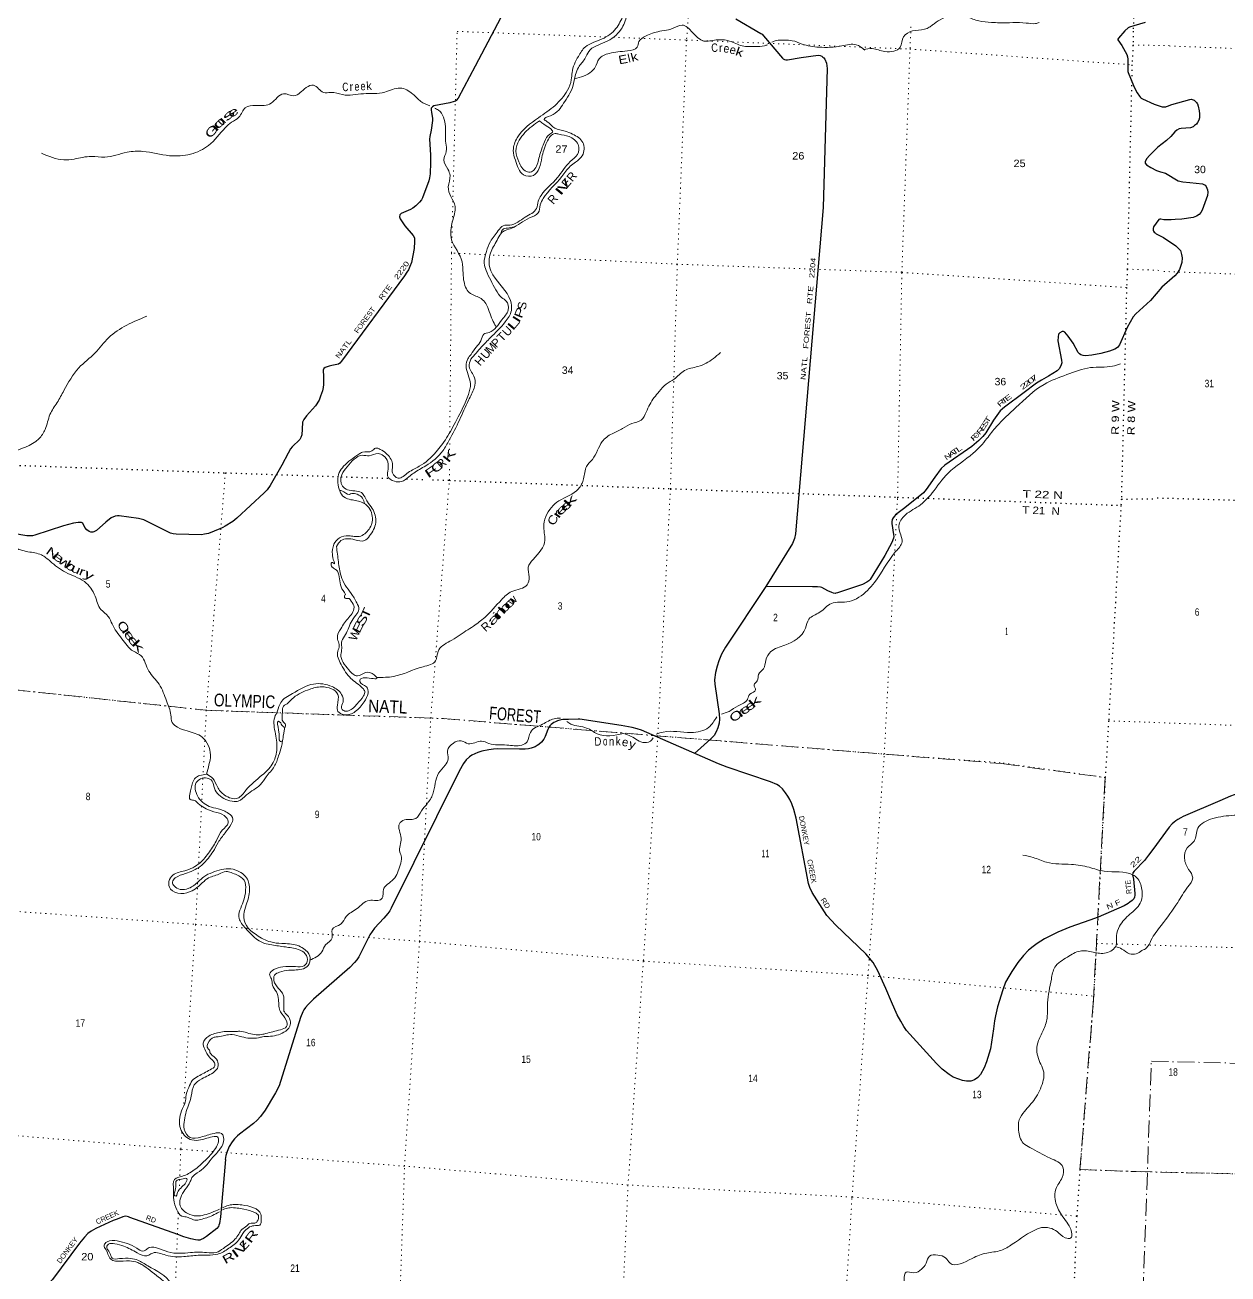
# Model space of a CAD drawing. Header units: feet. Extents: x -751810 to -497223, y -177792 to 12311.
# Drawn here: x -711982 to -683645, y -64739 to -35316 of the extents above; entities that cross this region are included whole.
import ezdxf
from ezdxf.enums import TextEntityAlignment as Align

# ---------------------------------------------------------------- set-up
doc = ezdxf.new("R2010")
doc.units = ezdxf.units.FT
doc.header["$LTSCALE"] = 80
doc.linetypes.add('DOT_DASHED', pattern=[7.7, 5, -1.2, 0.3, -1.2])
doc.linetypes.add('DOTTED', pattern=[1.5, 0.3, -1.2])
for name, color, linetype, lineweight in [('29', 7, 'Continuous', 25), ('39', 7, 'Continuous', 13), ('44', 7, 'DOT_DASHED', 13), ('6', 7, 'DOTTED', 25), ('7', 7, 'DOTTED', 13)]:
    doc.layers.add(name, color=color, linetype=linetype, lineweight=lineweight)
doc.layers.add('30', color=7, linetype='Continuous')
doc.layers.add('41', color=7, linetype='Continuous')

msp = doc.modelspace()

# ---------------------------------------------------------------- linework, layer by layer
at = {"layer": '29'}
for points in [[(-700705.98, -35005.68), (-701376.76, -36289.65), (-701782.76, -37037.36), (-701827.21, -37094.27), (-701842.19, -37109.57), (-701876.16, -37122.32), (-701978.19, -37147.71), (-702353.21, -37220.15), (-702381.4, -37241.25), (-702411.12, -37279.48), (-702415.36, -37321.96), (-702409.35, -37366.89), (-702381.4, -37517.35), (-702381.17, -37568.48), (-702414.38, -37796.23), (-702449.32, -37946.37), (-702450.81, -38003.81), (-702427.48, -38377.85), (-702428.09, -38553.78), (-702440.83, -38821.38), (-702453.57, -38914.83), (-702472, -38990.58), (-702619.14, -39390.58), (-702640.37, -39437.31), (-702687.08, -39491.56), (-702776.23, -39577.48), (-702848.41, -39628.45), (-702898.94, -39659.47), (-703118.22, -39760.92), (-703149.86, -39789.86), (-703158.35, -39836.59), (-703147.36, -39886.44), (-703039.15, -40048.41), (-702835.67, -40278.34), (-702811.09, -40332.59), (-702805.95, -40418.52), (-702817.06, -40583.27), (-702880.34, -40907.97), (-702914.3, -41007.79), (-702933.41, -41048.15), (-702950.39, -41084.25), (-702984.27, -41140.62), (-703043.74, -41224.37), (-704529.69, -43238.94), (-704567.9, -43281.42), (-704601.06, -43304.59), (-704757.87, -43341.25)], [(-695241.22, -35174.23), (-694649.87, -35514.54), (-694618.02, -35535.78), (-694583.41, -35573.07), (-694137.68, -36098.94), (-694121.28, -36113.46), (-694091.56, -36130.45), (-694063.96, -36136.83), (-694018.58, -36138.83), (-693698.36, -36078.71), (-693299.73, -36028.51), (-693252.05, -36034.61), (-693212.69, -36051.87), (-693187.22, -36070.98), (-693163.87, -36092.22), (-693142.98, -36124.36), (-693106.55, -36213.28), (-693091.69, -36277), (-693089.32, -36342.81), (-693181.61, -39619.33), (-693835.74, -47305.54), (-693860.17, -47416.53), (-693907.04, -47530.08), (-694534.87, -48545.85)], [(-685593.26, -35261.41), (-685863.66, -35333.58), (-685965.05, -35365.36), (-686000.42, -35383.71), (-686079.41, -35453.86)], [(-686079.41, -35453.86), (-686228.45, -35626.96), (-686239.07, -35648.21), (-686237.08, -35663.98), (-686147.92, -35799.25), (-686031.03, -36015.63), (-686011.88, -36070.48), (-686003.43, -36123.95), (-686007.68, -36372.44), (-686005.55, -36408.55), (-685998.29, -36436.19), (-685875.66, -36741.11), (-685833.6, -36826.96), (-685782.65, -36916.16), (-685733.82, -36992.62), (-685706.29, -37023.74), (-685689.24, -37039.34), (-685661.12, -37056.3), (-685386.16, -37178.05), (-685268.91, -37219.87), (-685198.86, -37241.11), (-685165.63, -37247.24), (-685142.6, -37247.49), (-685126.68, -37247.49), (-685107.57, -37244.3), (-685092.91, -37239.5), (-685073.61, -37226.24)], [(-685073.61, -37226.24), (-684970.56, -37188.45), (-684543.99, -37068.92), (-684513.24, -37066.6), (-684487.96, -37068.9), (-684444.3, -37087.29), (-684384.26, -37141.12), (-684370.76, -37163.16), (-684366.17, -37176.95), (-684345.48, -37229.83), (-684322.5, -37337.89), (-684318.27, -37406.09), (-684320.21, -37505.73), (-684333.99, -37560.91), (-684362.46, -37614.77), (-684389.15, -37652.88), (-684432.81, -37687.36), (-684467.28, -37712.65), (-684525.69, -37736.76), (-684747.65, -37756.34), (-684793.69, -37766.61), (-684848.76, -37793.12), (-684898.73, -37836.73), (-684993.54, -37944.87), (-685096.9, -38033.94)], [(-685096.9, -38033.94), (-685299.89, -38192.55), (-685332.59, -38222.33), (-685490.61, -38385.21), (-685561.86, -38472.95), (-685599.46, -38542.33), (-685595.83, -38574.89), (-685561.86, -38608.87), (-685463.86, -38673.06), (-685329.8, -38741.52), (-685239.18, -38774.54), (-685120.31, -38807.2)], [(-685120.31, -38807.2), (-684822.8, -38985.6), (-684708.59, -39009.37), (-684545.4, -39024.22), (-684248.97, -39055.36), (-684182.63, -39086.14), (-684157.05, -39119.73), (-684129.47, -39197.9), (-684120.28, -39253.08), (-684129.97, -39332.57), (-684255.63, -39676.37), (-684285.74, -39731.31), (-684322.51, -39777.29), (-684386.85, -39823.27), (-684465.18, -39854.7), (-684733.49, -39892.55), (-684894.15, -39896.44), (-684984.35, -39906.04), (-685153.68, -39909.9)], [(-685153.68, -39909.9), (-685224.33, -39887.44), (-685249.8, -39887.44), (-685275.42, -39901.28), (-685341.05, -39983.5), (-685398.41, -40074.33), (-685409.02, -40112.57), (-685407.94, -40147.96), (-685400.52, -40169.91), (-685381.43, -40197.52), (-685364.43, -40210.27), (-685336.88, -40232.5), (-685166.17, -40322.62)], [(-685166.17, -40322.62), (-684878.08, -40518.12), (-684795.91, -40595.78), (-684768.34, -40632.56), (-684737.49, -40721.83), (-684722.38, -40798.1), (-684736.83, -40912.18), (-684791.32, -41074), (-684841.88, -41161.36), (-684895.39, -41224.68), (-685201.5, -41489.71)], [(-685201.5, -41489.71), (-685468.1, -41809.87), (-685818.74, -42117.48), (-685879.61, -42192.24), (-686024.27, -42440.55), (-686205.1, -42852.33), (-686251.81, -42911.8), (-686312.3, -42955.28), (-686434.38, -42996.76), (-686644.01, -43051.17), (-686854.7, -43094.45), (-687000.31, -43108.15), (-687058.5, -43102.95), (-687109.45, -43090.21), (-687147.66, -43064.72), (-687172.3, -43032.47), (-687294.26, -42811.86), (-687414.44, -42647.5), (-687487.32, -42554.99), (-687517.04, -42533.76), (-687555.25, -42533.76), (-687610.54, -42571.06), (-687635.92, -42601.72), (-687648.66, -42661.19), (-687654.04, -42754.33), (-687569.79, -43214.58), (-687563.74, -43277.1), (-687580.72, -43349.32), (-687618.93, -43413.03), (-687666.15, -43462.41), (-687876.5, -43592.24), (-688035.01, -43680.64), (-688156.59, -43755.99), (-688446.88, -43973.61), (-688913.87, -44322.04), (-689013.38, -44409.29), (-689168.98, -44629.16), (-689351.8, -44926.44), (-689419.11, -45010.17), (-689516.76, -45107.87), (-689678.46, -45249.28), (-690314.96, -45685.56), (-690404.86, -45760.19), (-690553.95, -45968.22), (-690752.27, -46259), (-690818.08, -46337.19), (-691258.68, -46692.55), (-691476.17, -46853.68), (-691503.65, -46883.5), (-691535.61, -46923.77), (-691554.72, -46968.37), (-691567.45, -47019.34), (-691566.85, -47056.12), (-691522.98, -47318.41), (-691520.75, -47367.66), (-691527.12, -47408.01), (-691560.54, -47503.88), (-691725.68, -47811.75), (-692076.22, -48380.7), (-692104.54, -48408.33), (-692155.49, -48444.44), (-692257.81, -48495.38), (-692841.17, -48695.06), (-692879.39, -48703.55), (-692895.81, -48706.02), (-692940.95, -48701.43), (-692979.16, -48688.68), (-693068.52, -48648.38), (-693214.8, -48569.75), (-693243.96, -48558.54), (-693314.57, -48548.51), (-693434.66, -48548.5), (-694534.87, -48545.85)], [(-704757.87, -43341.25), (-704820.34, -43355.86), (-704911.8, -43387.61), (-704941.11, -43408.24), (-704962.75, -43451.33), (-704952.55, -43594.53), (-704950, -43782.65), (-704958.5, -43854.86), (-704978.18, -43934.91), (-705017.94, -44058.74), (-705056.15, -44152.19), (-705143.15, -44288.95), (-705351.7, -44525.21), (-705412.78, -44610.94), (-705444.16, -44674.82), (-705452.71, -44839.12), (-705463.73, -44972), (-705484.96, -45035.71), (-705508.58, -45080.2), (-705692.64, -45257.02), (-705726.96, -45303.31), (-705787.02, -45404.57), (-705928.86, -45683.07), (-706206.73, -46165.59), (-706279.88, -46264.04), (-706346.83, -46339.74), (-706992.18, -46934.42), (-707088.11, -47011.2), (-707263.9, -47125.56), (-707319.1, -47155.3), (-707394.88, -47188.16), (-707663.01, -47291.22), (-707752.17, -47312.46), (-707826.69, -47323.03), (-708422.98, -47312.46), (-708495.16, -47303.96), (-708551.55, -47290.09), (-709182.96, -46976.89), (-709246.64, -46955.65), (-709306.14, -46943.12), (-709760.37, -46879.19), (-709807.08, -46879.19), (-709859.11, -46887.51), (-709951.43, -46925.92), (-710077.89, -47027.11), (-710301.08, -47226.78), (-710359.01, -47252.99), (-710384.48, -47261.49), (-710431.18, -47261.49), (-710466.85, -47247.63), (-710524.59, -47206.27), (-710569.66, -47152.06), (-710622.08, -47054.06), (-710647.71, -47032.11), (-710730.01, -47036.61), (-710838.77, -47053.35), (-711076.98, -47111.94), (-711751.59, -47337.95), (-711802.53, -47350.7), (-711852.95, -47352.35), (-711938.4, -47346.44), (-712261.07, -47291.22)], [(-694534.87, -48545.85), (-695480.65, -49969.03), (-695575.43, -50139.29), (-695638.47, -50295.2), (-695677.33, -50419.63), (-695713.86, -50571.79), (-695741.01, -50738.21), (-695734.76, -50844.08), (-695629.95, -51545.83), (-695626.38, -51668.45), (-695634.63, -51764.44), (-695660.35, -51876.59), (-695698.56, -51970.04), (-695749.51, -52050.75), (-695836.8, -52143.4), (-696212.09, -52473.44)], [(-699179.46, -51675.4), (-699316.07, -51678.03), (-699350.86, -51682.56), (-699381.12, -51689.63), (-699439.61, -51709.81), (-699484.99, -51729.99), (-699526.34, -51749.16), (-699559.62, -51768.34), (-699590.88, -51793.57), (-699599.96, -51803.66), (-699618.11, -51822.83), (-699644.84, -51866.72), (-699666.46, -51910.2), (-699726.53, -52075.6), (-699761.99, -52141.04), (-699813.26, -52206.78), (-699882.52, -52266.38), (-699917.13, -52290.54), (-699962.51, -52319.8), (-700062.28, -52353.71), (-700122.86, -52365.22), (-700200.51, -52374.29), (-700330.64, -52375.95), (-700847.62, -52366.64), (-700948.81, -52372.28), (-701056.71, -52389.43), (-701217.74, -52426.15), (-701312.87, -52454.01), (-701387.5, -52482.27), (-701458.09, -52518.6), (-701513.46, -52554.35), (-701589.19, -52623.54), (-701653, -52709.35), (-701759.26, -52895.55), (-703354.31, -56123.63), (-703391.36, -56184.66), (-703433.71, -56245.2), (-703528.39, -56356.16), (-703748.36, -56594.35), (-703807.59, -56670.18), (-703859.29, -56751.77), (-703930.91, -56888.1), (-704119.49, -57267.25), (-704163.86, -57335.03), (-704218.14, -57401.31), (-704328.25, -57514.87), (-705188.27, -58266.9), (-705312.52, -58389.54), (-705375.33, -58462.78), (-705411.35, -58512.65), (-705439.59, -58563.11), (-705492.99, -58692.96), (-705996.62, -60305.66), (-706081.99, -60467.28), (-706104.75, -60506.12)], [(-685610.53, -55001.64), (-685857.73, -55251.28), (-685884.01, -55291.64), (-685890.06, -55307.79), (-685892.52, -55336.87), (-685871.43, -55438.22), (-685837.29, -55773.62), (-685839.63, -55812.34), (-685849.72, -55860.78), (-685867.87, -55901.14), (-685900.14, -55939.49), (-685954.6, -55979.85), (-686000.99, -56012.14), (-686093.64, -56064.15), (-686707.68, -56335.99), (-686900.84, -56400.75), (-687374.91, -56569.99), (-687655.92, -56687.23), (-687966.96, -56846.51), (-688137.97, -56951.61), (-688234.79, -57020.23), (-688341.69, -57111.05), (-688463.75, -57234.64), (-688593.81, -57399.66), (-688739.03, -57609.55), (-688811.65, -57726.61), (-688887.41, -57866.67), (-688951.14, -58044.07), (-689077.89, -58445.09), (-689124.27, -58657), (-689148.48, -58774.06), (-689172.24, -58966.15), (-689241.26, -59436.03), (-689330.52, -59741.03), (-689386.48, -59884.07), (-689476.27, -60034.84), (-689539.77, -60106.08), (-689618.97, -60161.53), (-689705.16, -60194.88), (-689807.14, -60194.22), (-689902.83, -60178.73), (-689986.91, -60148.59), (-690116.63, -60098), (-690217.48, -60037.46), (-690380.32, -59913.31), (-690515.05, -59776.36), (-691216.22, -59002.14), (-691282.44, -58911.29), (-691355.05, -58782.13), (-691437.75, -58630.76), (-691574.24, -58328.76), (-691707.71, -58016.59), (-691897.62, -57597.43), (-692002.51, -57403.69), (-692176.1, -57198.92), (-692881.91, -56523.75), (-693092.74, -56295.43), (-693444.54, -55749.14), (-693495.07, -55631.69), (-693526.69, -55537.2), (-693816.33, -53999.66), (-693870.23, -53799.15), (-693918.63, -53665.95), (-693969.06, -53558.99), (-694015.45, -53480.27), (-694066.07, -53406.04), (-694140.5, -53310.74), (-694209.08, -53246.16), (-694276.64, -53204.79), (-694420.54, -53147.74), (-695442.64, -52803.14), (-695647.39, -52718.49), (-697461.18, -51931.38), (-697560.29, -51894.97), (-697681.31, -51864.7), (-697938.68, -51814.46), (-698914.7, -51670.96), (-698952.66, -51667.51), (-699179.46, -51675.4)], [(-681607.14, -53224.01), (-681902.86, -53308.13), (-682010.39, -53345.74), (-682060.81, -53364.08), (-682098.42, -53384.7), (-682258.6, -53488.55), (-682365.2, -53551.75), (-682406.83, -53568.15), (-682443.49, -53575.03), (-682477.86, -53575.03), (-682530.61, -53564.78), (-683072.51, -53424.84), (-683167.77, -53412.22), (-683226.05, -53406.5), (-683308.54, -53411.09), (-683416.24, -53429.43), (-683503.32, -53454.65), (-683588.48, -53481.86), (-683839.45, -53590.11)], [(-683839.45, -53590.11), (-684700.05, -53961.32), (-684757.94, -53990.05), (-684824.4, -54029.03), (-684874.81, -54063.43), (-684916.06, -54095.53), (-684959.6, -54134.51), (-685033.92, -54214.93), (-685418.45, -54738.93), (-685515.3, -54871.69), (-685610.53, -55001.64)], [(-706104.75, -60506.12), (-706323.94, -60880.12), (-706434.96, -61026.32), (-706511.6, -61113.1), (-706601.13, -61194.2), (-706927.1, -61442.07), (-706973.49, -61480.41), (-707046.74, -61553.63), (-707102.58, -61621.69), (-707170.14, -61731.68), (-707222.58, -61852.77), (-707249.94, -61950.48), (-707264.87, -62044.72), (-707262.79, -62042.76), (-707377.97, -63389.01), (-707404.1, -63550.08), (-707414.18, -63588.43), (-707426.29, -63622.74), (-707466.92, -63668.38), (-707704.01, -63854.73), (-707781.27, -63903.27), (-707829.68, -63927.49), (-707865.99, -63939.6), (-707912.38, -63939.6), (-707966.83, -63931.52), (-708077.98, -63908.08), (-708237.57, -63861.04), (-708380.08, -63810.18)], [(-709809.32, -63442.78), (-709906.62, -63479.09), (-710310.68, -63662.49), (-710426.52, -63726.68), (-710499.13, -63785.2), (-710583.85, -63871.99), (-710701.63, -64011.46), (-711333.32, -64866.96), (-711424.76, -64957.94)], [(-708380.08, -63810.18), (-709511.94, -63406.21), (-709541.07, -63393.67), (-709577.38, -63383.58), (-709621.75, -63379.55), (-709676.59, -63393.26), (-709809.32, -63442.78)]]:
    msp.add_lwpolyline(points, dxfattribs=at)
at = {"layer": '39'}
for points in [[(-697805.73, -35095.29), (-697940.33, -35417.44), (-698324.15, -35725.04), (-698703.19, -35938.01), (-698794.95, -36112.82), (-698948.01, -36316.12), (-699013.36, -36483.62), (-699077.92, -36762.04), (-699295.14, -37161.11), (-699605.94, -37452.65), (-699751.61, -37541.23), (-699690.54, -37589.35), (-699503.73, -37747.93), (-699257.89, -37817.47), (-699082.58, -37887), (-698842.46, -38083.4), (-698855.61, -38395.55), (-699015.19, -38546.25), (-699139.01, -38645.54), (-699339.55, -38887.81), (-699773.73, -39401.65), (-699844.77, -39556.89), (-699892.41, -39739.01), (-700097.48, -39860.17), (-700513.59, -40100.31), (-700671.51, -40158.66), (-700748.46, -40202.64), (-700841.28, -40349.02), (-701003.31, -40652.88), (-701041.87, -41006.65), (-700958.98, -41204.6), (-700549.3, -41805.08), (-700526.1, -42045.68), (-700668.9, -42311.78), (-701024.46, -42686.73), (-701228.2, -42900.68), (-701480.44, -43187.85)], [(-697888.53, -35092.49), (-698062.74, -35399.82), (-698390.37, -35646.53), (-698782.74, -35832.9), (-698948.47, -36056), (-699096.57, -36434.87), (-699113.72, -36607.78), (-699203.57, -36855.23), (-699496.07, -37209.8), (-699889.49, -37500.99), (-700386.99, -37974.71), (-700480.39, -38274.49), (-700430.66, -38503.75), (-700237.06, -38843.99), (-700007.81, -38860.63), (-699867.72, -38687.2), (-699808.07, -38438.89), (-699690.76, -38079.31), (-699495.3, -37873.19), (-699405.1, -37889.88), (-699166.9, -37945.08), (-698952.78, -38134.69), (-698969.68, -38368.1), (-699137.78, -38534.68), (-699440.99, -38911.12), (-699824.02, -39329.64), (-699892.46, -39464.79), (-699935.9, -39640.98), (-700199.76, -39843.13), (-700561.92, -40030.37), (-700717.5, -40044.07), (-700833.73, -40159.71), (-701020.65, -40418.5), (-701112.1, -40651.79), (-701164.59, -40930.55), (-701119.07, -41097.19), (-700890.64, -41555.38), (-700754.93, -41738.71), (-700644.46, -41820.5), (-700602.2, -42029.39), (-700750.04, -42261.07), (-701046.87, -42557.04), (-701177.15, -42601.71), (-701246.11, -42754.99), (-701355.29, -42905.11), (-701476.65, -43076.82)], [(-690605.19, -35316.43), (-690569.95, -35287.95), (-690372.39, -35163.99), (-690096.81, -35064.76), (-689793.31, -35122.92), (-689516.94, -35220.53), (-689214.8, -35254.55), (-689030.45, -35265.41), (-688396.39, -35269.95), (-688182.01, -35283.6), (-688095.08, -35259.77)], [(-699038.35, -36588), (-698638.5, -36413.69), (-698552.88, -36311.29), (-698458.4, -36112.36), (-698223.01, -35988.03), (-697794.02, -35927.71), (-697561.65, -35837.58), (-697519.56, -35707.72), (-697364.66, -35579.08), (-697030.85, -35465.63), (-696824.17, -35427.18), (-696712.31, -35392.07), (-696504.63, -35319.37), (-696259.72, -35489.7), (-695989.63, -35695.02), (-695702.7, -35668.95), (-695389.12, -35696.06), (-695088.13, -35809.52), (-694778.22, -35824.43), (-694564.08, -35806.35), (-694492.53, -35781.54)], [(-692243.1, -35894.91), (-692024.75, -35870.91), (-691726.56, -35941.94), (-691366.8, -35837.3), (-691287.13, -35593.59), (-691077.57, -35456.42), (-690792.25, -35416.19), (-690682.1, -35370.95), (-690605.19, -35316.43)], [(-694389.66, -35721.19), (-694286.41, -35683.24), (-694090.74, -35676.73), (-693909.64, -35685.95), (-693678.19, -35765.15), (-693281.33, -35839.01), (-692740.34, -35808.1), (-692403.02, -35781.45), (-692201.23, -35910.22)], [(-711594.3, -38339.75), (-711070.81, -38493.85), (-710824.39, -38474.69), (-710419.51, -38411.66), (-710103.67, -38430.77), (-709576.32, -38314.8), (-709202.93, -38295.23), (-708579.13, -38395.74), (-708082.27, -38357.52), (-707657.15, -38153.93), (-707266.12, -37737.66), (-707115.18, -37606.89), (-706942.51, -37490.84), (-706792.84, -37265.27), (-706543.53, -37215.94), (-706181.04, -37155.74), (-705894.56, -36938.1), (-705645.94, -36981.51), (-705356.14, -36788.16), (-705183.34, -36736.65), (-704952.53, -36906.57), (-704777.11, -36903.52), (-704504.62, -36957.69), (-704010.24, -36935.53), (-703509.41, -36899.45), (-703147.88, -36802.92), (-702849.67, -36942.51), (-702659.3, -37117.32), (-702443.5, -37224.48)], [(-702332.17, -37277.84), (-702246.07, -37320.69), (-702078.05, -37708.59), (-702069.28, -38097.99), (-702058.88, -38293.87), (-702117, -38489.8), (-702020.85, -38716.36), (-701970.72, -38862.97), (-702010.65, -39125.96), (-701950.91, -39357.53), (-701852.98, -39592.21), (-701911.43, -39937.34), (-701932.26, -40374.28), (-701685.45, -40893.48), (-701665.09, -41162.23), (-701640.83, -41366.57), (-701585.13, -41529.47), (-701487.64, -41641.14), (-701237.28, -41763.22), (-701129.83, -41879.21), (-700973.78, -42262.74), (-700890.04, -42414.89)], [(-699863.47, -37576.34), (-700044.55, -37704.24), (-700338.24, -38030.55), (-700418.26, -38286.35), (-700351.06, -38538.29), (-700172.35, -38767.21), (-700049.58, -38772.74), (-699971.06, -38706.43), (-699865.76, -38413.04), (-699746.78, -38065.61), (-699616.64, -37887.86), (-699552.28, -37823.17), (-699565.67, -37798.59), (-699703.61, -37691.81), (-699784.64, -37637.07), (-699864.68, -37577.2)], [(-700772.3, -40232.32), (-700738.39, -40138.24), (-700616.4, -40101.4), (-700463.85, -40072.13)], [(-709114.84, -42177.11), (-709586.57, -42389.45), (-710012.32, -42683.75), (-710331.05, -43039.59), (-710716.29, -43395.54), (-711064.36, -43927.97), (-711225.81, -44211.68), (-711393.18, -44491.2), (-711506.23, -44842.83), (-711655.79, -45064.38), (-712319.24, -45424.47), (-712534.66, -45623.98), (-712669.5, -45928.22)], [(-707702.37, -52963.51), (-707560.8, -53063.22), (-707449.78, -53263.99), (-707280.14, -53458.37), (-706973.95, -53531.65), (-706776.89, -53339.69), (-706399.89, -52989.55), (-706158.54, -52730.3), (-706050.28, -52404.74), (-706083.28, -52016.67), (-706099.93, -51620.99), (-706035.17, -51473.64), (-705958.92, -51278.22), (-705682.63, -51064.33), (-705188.4, -50840.54), (-704748.85, -50901.5), (-704524.54, -51087.37), (-704491.47, -51265.75), (-704527.8, -51405.85), (-704475.2, -51467.84), (-704358.36, -51469.17), (-704156.14, -51307.6), (-704007.59, -51120.3), (-703980.31, -51014.21), (-704028.53, -50940.25), (-704307.92, -50708.45), (-704534.08, -50379.37), (-704615.57, -50064.51), (-704591.65, -50004.71), (-704589.9, -49875.72), (-704624.51, -49749.72), (-704545.84, -49540.25), (-704354.6, -49271.51), (-704258.09, -49141.19), (-704235.67, -48994.64), (-704324.17, -48850.97), (-704343.66, -48828.23), (-704426.21, -48825.87), (-704456.67, -48764.51), (-704435.71, -48736.88), (-704456.44, -48687.9), (-704551.88, -48505.72), (-704652.44, -48154.02), (-704733.47, -48099.28), (-704773.63, -48025.55), (-704754.15, -47979.73), (-704718.21, -47990.84), (-704692.56, -48009.72), (-704703.11, -47956.99), (-704742.46, -47786.5), (-704705.31, -47549.64), (-704573.98, -47400.15), (-704358.9, -47349.85), (-704226.3, -47363.72), (-704072.86, -47353.99), (-703949.63, -47274.85), (-703803.16, -47020.95), (-703886.01, -46683.88), (-704057.54, -46553.96), (-704343.83, -46489.32), (-704502.56, -46404.12), (-704580.7, -46250.67), (-704581.42, -45861.5), (-704476.21, -45709.25), (-704117.31, -45427.15), (-704031.27, -45379.21), (-703810.74, -45349.22), (-703724.22, -45285.16), (-703614.19, -45312.5), (-703475.94, -45409.2), (-703323.7, -45647.45), (-703328.84, -45754.16), (-703326.15, -45869.17), (-703194.66, -45989.88), (-702955.07, -45859.62), (-702694.81, -45711.81), (-702300.04, -45374.28), (-702052.61, -45044.63), (-701816.57, -44621.91), (-701537.09, -44022.99), (-701491.29, -43766.21), (-701591.86, -43345.96), (-701552.81, -43181.74), (-701476.65, -43076.81)], [(-701480.5, -43189.86), (-701519.85, -43364.15), (-701392.48, -43625.88), (-701405.64, -43869.48), (-701534.87, -44154.11), (-701748.11, -44623.86), (-701989.65, -45096.84), (-702139.97, -45344.58), (-702543.39, -45702.02), (-702826.44, -45871.36), (-702937.88, -45960.93), (-703112.38, -46070.86), (-703279.51, -46066.08), (-703442.98, -45936.4), (-703437.97, -45833.71), (-703437.3, -45603.87), (-703537.94, -45461.87), (-703665.45, -45411.85), (-703874.56, -45464.34), (-704037.48, -45453.63), (-704391.99, -45723.76), (-704522.48, -45913.59), (-704503.96, -46176.24), (-704385.68, -46266.33), (-704059.06, -46330.11), (-703914.4, -46552), (-703803.93, -46702.35), (-703721.08, -47039.43), (-703867.3, -47353.82), (-703983.3, -47461.4), (-704214.44, -47440.68), (-704539.51, -47461.63), (-704643.81, -47601.85)], [(-703692.13, -50686.19), (-703298.96, -50662.7), (-702605.04, -50432.52), (-702310.79, -50293.75), (-702253.92, -50071.56), (-701974.91, -49833.55), (-701594.98, -49590.36), (-701420.36, -49476.4), (-701154.43, -49272.29), (-700759.37, -48856.13), (-700515.88, -48661.46), (-700152.47, -48500.47), (-700104.77, -48316.33), (-700128.44, -48091.85), (-700012.16, -47905.64), (-699734.84, -47449.82), (-699743.27, -47324.57), (-699764.03, -47138.48), (-699583.48, -46683.92), (-699405.55, -46525.69), (-698945.98, -46246.47), (-698826.15, -46007.94), (-698753.13, -45715.65), (-698617.3, -45550.16), (-698494.16, -45335.92), (-698385.34, -45129.34), (-698154.23, -44944.4), (-697904.87, -44824.5), (-697687.72, -44703.69), (-697469.74, -44623.22), (-697351.33, -44433.04), (-697162.06, -44093.67), (-697047.07, -43951.78), (-696878.74, -43777.14), (-696693.93, -43659.43), (-696448.19, -43456.77), (-696131.02, -43360.99), (-695766.83, -43173.81), (-695601.45, -43031.35)], [(-695579.18, -51546.93), (-695399.1, -51485.44), (-695183.61, -51352.48), (-694967.77, -51207.43), (-694907.63, -51080.1), (-694771.67, -50979.14), (-694810.6, -50863.1), (-694733.15, -50764.5), (-694704.64, -50616.11), (-694587.93, -50484.36), (-694533.6, -50280.25), (-694412.82, -50078.04), (-694083.99, -49928.15), (-693600.75, -49528.63), (-693515.81, -49311.28), (-693263.25, -49151.15), (-692989.15, -48943.25), (-692572.77, -48900.71), (-692337.97, -48796.53), (-691971.04, -48446.11), (-691474.29, -47722.35), (-691324.44, -47490.72), (-691399.24, -47153.88), (-691280.72, -46891.12), (-690931.06, -46649.08), (-690613.63, -46337.56), (-690239.37, -45874.44), (-689649.3, -45405.38), (-689324.77, -45057.78), (-689100.9, -44775.85), (-688640.41, -44327.28), (-687977.57, -43781.67), (-687442.9, -43552.99), (-686883.87, -43387.51), (-686366.99, -43353.9), (-686177.97, -43298.82)], [(-712696.69, -46039.16), (-712726.38, -46185.07), (-712739.51, -46979.12), (-712546.63, -47274.99), (-712244.07, -47610.28), (-711912.88, -47724.6), (-711596.62, -47798.16), (-711389.38, -47947.25), (-711030.27, -48209.56), (-710581.21, -48428.06), (-710331.29, -48771.93), (-710193.31, -49084.37), (-710020.77, -49248.59), (-709931.25, -49426.57), (-709701.59, -49773.89), (-709428.05, -50068.03), (-709243.79, -50176.13), (-709149.9, -50342.14), (-709062.93, -50538.19), (-708824.03, -50845.45), (-708646.12, -51239.68), (-708544.97, -51571.23), (-708513.85, -51747.54), (-708392.07, -51855.87), (-708158.96, -51947.22), (-707812.48, -52090.21), (-707613.19, -52511.27), (-707650.34, -52748.13), (-707703.07, -52966.4)], [(-704572.61, -46279.4), (-704515.43, -46292.86), (-704340.42, -46372.47), (-704287.47, -46353.82), (-704159.02, -46371.61), (-704032.74, -46463.94), (-703982.48, -46592.59)], [(-705865.84, -51885.77), (-705850.64, -51779.35), (-705891.8, -51739.86), (-705916.78, -51491.14), (-705896.96, -51364.68), (-705841.36, -51323.93), (-705779.66, -51281.33), (-705657.33, -51163.85), (-705280.77, -50966.94), (-704990.83, -50906.68), (-704611.24, -51088.92), (-704624.64, -51340.57), (-704610.7, -51484.13), (-704463.88, -51562.93), (-704201.83, -51491.79), (-703995.48, -51257.75), (-703898.87, -51054.85), (-703940.83, -50904.45), (-704096.48, -50783.05), (-704097.79, -50758.82), (-703970.95, -50693.89), (-703694.97, -50697.75), (-703759.36, -50625.34), (-703961.31, -50571.17), (-704151.05, -50650.43), (-704352.43, -50507.56), (-704541.35, -50145.27), (-704521, -50000.68), (-704529.08, -49863.34), (-704454.25, -49716.28), (-704299.5, -49385.99), (-704191.86, -49219.7), (-704115.37, -49084.78), (-704167.34, -48932.07), (-704299.74, -48704.48), (-704443.15, -48508.83), (-704537.7, -48296.43), (-704600.48, -47961.94), (-704643.81, -47601.85)], [(-705914.82, -52182.79), (-705969.48, -52191.31), (-705997.09, -52101.8), (-706007.96, -51922.04), (-706012.09, -51718.27), (-705958.66, -51752.06), (-705934.25, -51813.25), (-705886.99, -51850.89), (-705865.84, -51885.77)], [(-705279.77, -57346.55), (-704987.79, -57147.22), (-704902.42, -56984.33), (-704746.4, -56817.4), (-704748.86, -56625.78), (-704537.34, -56490.69), (-704419.52, -56320.66), (-704160.04, -56130.48), (-703872.26, -55937.08), (-703583.08, -55903.01), (-703550.7, -55829.33), (-703540.48, -55686.47), (-703301.56, -55441.26), (-703148.83, -55110.92), (-703113.03, -54920.4), (-703153.8, -54798.25), (-703122.17, -54474.53), (-703162.5, -54130.61), (-703041.05, -54043.35), (-702776.04, -54008.58), (-702639.74, -53826.98), (-702509.96, -53661.32), (-702376.33, -53433.27), (-702239.03, -52941.19), (-702086.44, -52754), (-702015.64, -52606.82), (-702032.26, -52416.81), (-701891.81, -52231.3), (-701706.93, -52180.13), (-701539.62, -52247.42), (-701225.46, -52185.83), (-701053.7, -52239.13), (-700633.7, -52279.37), (-700280.97, -52277.36), (-700153.78, -52200.35), (-700076.77, -51978.74), (-699791.06, -51787.3), (-699519.25, -51657.96), (-699369.17, -51644.1)], [(-699218.64, -51721.66), (-699121.91, -51784.25), (-698753.83, -51877.45), (-698501.87, -52013.7), (-697880.36, -52009.99)], [(-697111.97, -52021.79), (-696946.89, -51971.46), (-696292.31, -51984.14), (-695879.68, -51862.86), (-695689.37, -51617.45)], [(-705914.82, -52182.79), (-705892.11, -52026.16), (-705875.3, -51933.9), (-705865.97, -51885.55)], [(-697880.36, -52009.99), (-697705.63, -52074.78), (-697387.46, -52220.98), (-697216.32, -52157.32), (-697185.17, -52107.72)], [(-679281.22, -52041.05), (-679268.1, -52097.84), (-679242.23, -52324.26), (-679376.72, -52665.23), (-679533.5, -52939.09), (-679840.87, -53124.21), (-680793.88, -53416.76), (-681025.82, -53426.58), (-681210.59, -53334.9), (-681426.2, -53337.11), (-682076.76, -53476.64), (-682228.75, -53651.88), (-682367.01, -53769.04), (-682592.43, -53833.46), (-683209.31, -53921.5), (-683501.75, -53933.71), (-684001.49, -54010.83), (-684356.41, -54239), (-684445.43, -54538.89), (-684605.13, -54701.82), (-684670.58, -54951.96), (-684572.99, -55206.53), (-684477.95, -55408.63), (-684596.91, -55627.08), (-684828.53, -55983.55), (-685218.45, -56525.17), (-685460.08, -56879.35), (-685563.75, -57055.9), (-685676.97, -57118.77)], [(-708227.24, -61111.38), (-708183.1, -60911.02), (-708112.77, -60711.4), (-708067.68, -60547.35), (-707995.47, -60283.26), (-707817.95, -60139.13), (-707518.79, -59970.25), (-707437.14, -59865.72), (-707450.85, -59714.11), (-707558.3, -59598.12), (-707624.52, -59519.61), (-707637.03, -59464.81), (-707689.51, -59398.79), (-707672.71, -59306.52), (-707529.41, -59161.41), (-707430.34, -59150.13), (-707272.16, -59116.34), (-707100.36, -59099.08), (-706878.15, -59149.79), (-706483.85, -59173.17), (-706386.49, -59151.75), (-706245.13, -59141.68), (-705883.6, -59045.16), (-705746.41, -58901.89), (-705732.34, -58765.18), (-705850.22, -58592.44), (-705886.77, -58532.93), (-705882.87, -58468.52), (-705887.8, -58361.51), (-705885.34, -58208.34), (-705919.12, -58122.69), (-706041.79, -57976.03), (-706124.5, -57772.03), (-706102.13, -57696.05), (-705987.31, -57628.76), (-705768.25, -57580.59), (-705422.64, -57546.11), (-705288.29, -57430.99), (-705270.85, -57248.01), (-705420.95, -57074.35), (-705575.83, -56995.31), (-705935.31, -56952.77), (-706192.22, -56917.2), (-706529.93, -56750.27), (-706765.38, -56531.82), (-706828.14, -56265.89), (-706769.13, -56039.74), (-706692.44, -55691.09), (-706762.79, -55408.82), (-706902.04, -55277.81), (-707137.41, -55194.46), (-707569.12, -55278.89), (-707767.55, -55380.08), (-707893.79, -55493.42), (-708124.14, -55652.17), (-708330.46, -55678.53), (-708471.19, -55597.88), (-708510.82, -55506.02), (-708441.49, -55409.2), (-708204.74, -55307.09), (-707851.04, -55133.72), (-707662.04, -54941.53), (-707552.8, -54789.4), (-707431.67, -54575.1), (-707269.85, -54347.85), (-707124.86, -54144.32), (-707082.95, -54020.51), (-707187.91, -53888.47), (-707432.64, -53780.65), (-707642.53, -53722.23), (-707919.55, -53478.4), (-707946.61, -53163.08), (-707845.3, -53075.24), (-707691.62, -53057.46), (-707574.7, -53125.32), (-707519.18, -53294.26), (-707252.82, -53557.95), (-707054.77, -53607.97), (-706957.83, -53600.66), (-706762.01, -53451.01), (-706436.56, -53210.29), (-706302.22, -53026.62), (-706109.73, -52784.12), (-706009.75, -52534.94), (-705940.68, -52309.07), (-705917.82, -52183.26)], [(-707703.07, -52966.4), (-707868.34, -52995.67), (-707965.52, -53051.64), (-708033.37, -53166.65), (-708097.64, -53434.99), (-708095.19, -53558.06), (-708011.15, -53578.61), (-707867.1, -53683.54), (-707716.72, -53778.58), (-707465.43, -53868.43), (-707241.02, -53981.71), (-707198.36, -54107.94), (-707336.49, -54283.44), (-707461.82, -54503.67), (-707637.49, -54791.01), (-707862.9, -55056.76), (-708216.89, -55240.21), (-708498, -55343.06), (-708590.95, -55489.61), (-708557.94, -55670.01), (-708313.09, -55773.79), (-708041.16, -55708.98), (-707764.69, -55489.05), (-707688.31, -55426.71), (-707413.12, -55319.65), (-707244.05, -55257.95), (-707125.9, -55283.5), (-706992.41, -55335.71), (-706822.83, -55463.56), (-706785.07, -55688.45), (-706843.65, -55969.05), (-706939.76, -56361.5), (-706789.35, -56593.64), (-706342.28, -56949.2), (-706168.05, -56986.44), (-705849.01, -57033.88), (-705546.38, -57090.92), (-705380.12, -57194.48), (-705335.14, -57379.25), (-705404.53, -57478.08), (-705610.68, -57498.39), (-705911.11, -57503.92), (-706120.45, -57564.47), (-706220.34, -57672.51), (-706177.38, -57788.66), (-706153.49, -57936.54), (-706061.31, -58092.41), (-706012.07, -58269.24), (-706000.67, -58430.87), (-705964.23, -58562.97), (-705828.81, -58756.38), (-705821.14, -58907.82), (-705966.46, -58984.31), (-706311.65, -59073.24), (-706406.99, -59094.71), (-706578.44, -59099.89), (-706922.77, -59021.49), (-707033.75, -59026.38), (-707217.1, -59025.17), (-707518.83, -59075.01), (-707649.52, -59133.78), (-707783.33, -59299.32), (-707747.24, -59443.51), (-707635.93, -59634.21), (-707532.21, -59740.01), (-707512.77, -59833.32), (-707620.3, -59927.02), (-707900.81, -60078.29), (-708042.87, -60181.09), (-708122.14, -60342.15), (-708176.42, -60475.69), (-708203.93, -60658.38), (-708293.49, -60895.76), (-708319.83, -61314.4), (-708095.45, -61566.8), (-707697.72, -61541.88), (-707525.16, -61498.43), (-707446.86, -61508.73), (-707427.95, -61620.17), (-707470.38, -61739.22), (-707587.69, -61907.05)], [(-688480.92, -54869.04), (-688232.71, -54926.55), (-687919.59, -55038.33), (-687334.64, -55089.34), (-686919.49, -55157.67), (-686559.46, -55250.63), (-685880.94, -55340.6), (-685792.16, -55405.65), (-685673.13, -55677.22), (-685715, -56006.7), (-685956.29, -56263.93), (-686200.23, -56543.27), (-686271.38, -56771.1), (-686284.01, -56996.56), (-686518.97, -57175.34), (-686820.65, -57154.62), (-687130.27, -57129.63), (-687428.66, -57272.32), (-687723.9, -57513.9), (-687806.59, -57791.8), (-687895.5, -58351.81), (-687902.9, -58674.2), (-687981.91, -58964.31), (-688108.9, -59240.94), (-688149.37, -59453.51), (-688113.09, -59660.21), (-687980.72, -60026.93), (-688010.6, -60221.66), (-688193.23, -60609.62), (-688439.83, -60911.06), (-688562.51, -61109.18), (-688577.68, -61352.72), (-688467.6, -61654.28), (-688311.41, -61757.55), (-687837.12, -62009.03), (-687532.92, -62219.36), (-687552.18, -62464.8), (-687703.21, -62736.71), (-687718.45, -62982.27), (-687592.84, -63304.44), (-687367.09, -63647.61), (-687324.95, -63791.98), (-687347.86, -63886.09), (-687482.82, -63884.24), (-687672.06, -63739.71), (-688038.13, -63646.57), (-688135.78, -63678.06), (-688726.69, -64038.21), (-688996.95, -64183.72), (-689329.24, -64244.78), (-689673.53, -64372.05), (-690192.65, -64482.21), (-690299.86, -64358.17), (-690481.33, -64292.49), (-690675.46, -64315.17), (-690757.03, -64486.23), (-690865.92, -64626.28), (-691043.63, -64707.9), (-691226.57, -64692.58), (-691274.39, -64880.75), (-691232.63, -65244.88), (-691049.21, -65312.63), (-690803.53, -65456.76), (-690666.04, -65648.21), (-690644.06, -65723.44), (-690747.13, -65940.27), (-690998.93, -66350.45), (-691185.27, -66520.54), (-691431.44, -66600.2), (-691699.3, -66594.55), (-691996.31, -66551.78), (-692517.04, -66579.23), (-692670.98, -66467.97), (-692827.19, -66227.59), (-692904.67, -66120.53), (-693041.35, -66108.55), (-693127.09, -66214.98), (-693070.97, -66432.33), (-693199.96, -66708.91), (-693385.6, -66854.82), (-693712.9, -66952.33), (-693912.58, -67027.27), (-694369.8, -67225.91), (-694446.3, -67292.27), (-694476.46, -67565.63), (-694464.89, -67997.45), (-694420.43, -68268.9), (-694258.19, -68440.89), (-693973.6, -68632.52), (-693782.25, -68635.97), (-693435.21, -68621.7)], [(-686297.26, -57022.08), (-686145.54, -57085.21), (-685967.32, -57193.13), (-685808.25, -57197.68), (-685676.97, -57118.77)], [(-708227.24, -61111.38), (-708231.53, -61327.01), (-708092.08, -61520.53), (-707841.99, -61513.56), (-707527.06, -61425.79), (-707355.85, -61428.67), (-707307.26, -61627.65), (-707407.6, -61820.37), (-707586.83, -62022.92), (-707741.37, -62208.03), (-707923.1, -62358.09), (-708049.04, -62461.35), (-708088.23, -62561.05), (-708214.81, -62755.03), (-708312.73, -62933.69), (-708335.57, -63094.34), (-708148.56, -63315.44), (-707944.59, -63369.66), (-707577.43, -63287.41), (-707404.17, -63214.05)], [(-707587.69, -61907.05), (-707830.39, -62151.05), (-708098.33, -62355.1), (-708235.24, -62419.73), (-708459.62, -62512.12), (-708483.14, -62765.5), (-708477.54, -62987.45), (-708404, -63229.49), (-708285.3, -63374.03), (-708217.25, -63390.09), (-708109.28, -63419.39), (-707977.8, -63471.54), (-707844.26, -63453.18), (-707567.47, -63360.28), (-707404.2, -63270.2)], [(-708189.77, -62480.73), (-708330.57, -62509.76), (-708414.07, -62539.63), (-708427.5, -62654.18), (-708453.94, -62800.61), (-708452.62, -62893.4), (-708424.67, -62902.26), (-708398.8, -62844.53), (-708362.27, -62766.94), (-708260.49, -62662.99), (-708174.52, -62548.5), (-708168.9, -62494.22), (-708189.77, -62480.73)], [(-707332.32, -63179.51), (-707187.66, -63121.12), (-706875.03, -63111.92), (-706425.98, -63330.42), (-706417.54, -63455.67), (-706451.63, -63587.77), (-706518.43, -63597.96), (-706658.02, -63616.15), (-706777.22, -63695.41), (-706852.47, -63788.02), (-706949.63, -63940.5), (-707180.97, -64133.5), (-707440.87, -64269.22), (-707679.36, -64292.65), (-707905.23, -64298.28), (-708242.67, -64328.96), (-708662.85, -64294.77), (-708973.78, -64245.55), (-709014.7, -64266.56), (-709110.69, -64310.19), (-709338.41, -64241.17), (-709654.2, -64082.93), (-709866.17, -64026.46), (-710017.66, -64038.26), (-710055.26, -64083.56), (-709981.38, -64244.96), (-709928.41, -64363.42), (-709755.48, -64376.43), (-709489.4, -64373.96), (-709325.29, -64412.93), (-709089.33, -64544.69), (-708549.27, -64959.36), (-708487.65, -65126.46), (-708462.05, -65215.91), (-708468.02, -65352.77), (-708507.29, -65591.66), (-708575.55, -65720.77), (-708668.83, -66016.52), (-708861.12, -66390.08), (-708993.98, -66591.95), (-709312.41, -66937.71), (-709377.83, -67038.67), (-709527.28, -67187.63), (-709802.82, -67306.78), (-709925.43, -67226.66), (-710012.69, -67040.68), (-710043.1, -66908.75), (-709937.89, -66756.5), (-709842.02, -66648.35), (-709811.99, -66379.02), (-709825.59, -66154.82), (-709955.97, -65927.28), (-710096.58, -65842.61), (-710134.78, -65839.5), (-710256.42, -65864.25), (-710432.37, -65816.88), (-710604.6, -65779.69), (-710827.25, -65882.2), (-710896.17, -65964.92), (-710865.48, -66086.77), (-710782.54, -66214.16), (-710562.03, -66391.85), (-710368.21, -66655.48), (-710274.11, -66952.55), (-710269.57, -67210.77), (-710353.98, -67409.98), (-710429.24, -67502.6), (-710563.86, -67764.9), (-710844.38, -68192.4), (-710993.43, -68258.71), (-711112.88, -68277.47), (-711335.28, -68164.25), (-711751.63, -67999.1)], [(-707331.7, -63228.58), (-707272.63, -63201.36), (-707148.98, -63176.67), (-706825.62, -63214.14), (-706565.92, -63292.14), (-706485.25, -63358.97), (-706492.05, -63453.54), (-706536.57, -63528.89), (-706690.3, -63548.69), (-706756.5, -63607.28), (-706873.81, -63690.63), (-706947.52, -63799.42), (-707035.62, -63917.88), (-707309.96, -64133.84), (-707478.01, -64229.85), (-707705.84, -64233.42), (-708080.65, -64232.78), (-708614.25, -64217.52), (-709107.93, -64146.95), (-709141.03, -64176.24), (-709206.11, -64196.56), (-709347.31, -64132.03), (-709807.79, -63959.58), (-710050.24, -63980.87), (-710119.1, -64061.57), (-710073.84, -64167.71), (-709937.76, -64407.51), (-709817.66, -64435.14), (-709519.3, -64431.58), (-709324.92, -64469.4), (-709233.6, -64516.37), (-708837.11, -64809.99), (-708584.84, -65073.27), (-708569.78, -65178.55), (-708595.59, -65234.27), (-708564.13, -65329.94), (-708555.64, -65453.17), (-708637.33, -65628.27), (-708670.95, -65744.26), (-708719, -65940.48), (-708894.24, -66282.27), (-708974.47, -66407), (-709025.5, -66498.29), (-709349.81, -66769.29), (-709434.71, -66916.07), (-709520.2, -67082.99), (-709743.44, -67205.65), (-709841.4, -67178.65), (-709936.42, -66982.37), (-709943.55, -66881.35), (-709871.79, -66770.49), (-709797.07, -66696.01), (-709748.65, -66556.25), (-709739.23, -66233.91), (-709835.93, -65956.93), (-710003.91, -65774.69), (-710125.68, -65734.91), (-710190.7, -65753.22), (-710289.95, -65770.54), (-710526.67, -65733.53), (-710796.06, -65780.27), (-710958.36, -65955.07), (-710935.76, -66147.27), (-710828.25, -66261.24), (-710601.46, -66431.05), (-710426.59, -66722.36), (-710350.67, -67020.93), (-710455.91, -67380.86), (-710749.61, -67914.84), (-710917.59, -68145.95), (-711009.55, -68189.69), (-711187.7, -68148.3)]]:
    msp.add_spline(points, degree=3, dxfattribs=at)
at = {"layer": '44'}
for points in [[(-685832.19, -62324.63), (-677162.8, -62520.84), (-677205.66, -63446.14), (-672288.33, -63593.46), (-671758.15, -46803.64), (-655851.17, -47246.9), (-655987.99, -52552.64), (-654359.91, -52622.73)], [(-716654.65, -50567.16), (-712875.24, -50760.5), (-712873.65, -50907.6), (-707709.6, -51457.8), (-702142.36, -51653.36), (-688979.22, -52715.08), (-686539.69, -53043.37), (-686814.17, -58260.63), (-687134.89, -62277.93), (-685832.19, -62324.63)], [(-685756.5, -68293.48), (-685450.69, -59725.31), (-682796.66, -59788.46), (-682697.57, -57123.65), (-680023.74, -57193.56), (-679990.53, -55868.55), (-678654.3, -55869.42), (-678709.86, -57201.59), (-674715.76, -57321.85), (-674558.5, -52064.81), (-670545.57, -52147.98), (-670684.37, -57463.57), (-669323.34, -57549.53), (-669617.47, -63388.36), (-670601.81, -63523.12), (-670762.14, -66059.37)]]:
    msp.add_lwpolyline(points, dxfattribs=at)
at = {"layer": '6'}
for p, q in [((-704535.36, -45957.01), (-703414.24, -45994.65)), ((-702997.72, -46008.63), (-702594.36, -46022.17)), ((-686158.22, -46485.14), (-685352.46, -46476.46))]:
    msp.add_line(p, q, dxfattribs=at)
for points in [[(-684452.82, -1671.51), (-685133.16, -14959.64), (-685260.79, -19836.81), (-685282.35, -20497.03), (-685485.38, -25492.74), (-685522.15, -25819.15), (-685711.83, -30463.73), (-685729.79, -31063.79), (-685879.22, -35459.92)], [(-685879.22, -35459.92), (-685884.05, -35792.46), (-685907.66, -36255.54), (-686018.04, -41067.31), (-686034.73, -41500.34), (-686158.22, -46485.14), (-686166.55, -46632.09), (-686458.04, -51710.89), (-686536.52, -53017.22), (-686744.52, -56950.73), (-686810.61, -58192.93), (-687134.89, -62277.93), (-687210.02, -63375.87), (-687394.83, -68252.06), (-687415.84, -68626.49), (-687613.21, -73863.23), (-687850.96, -79102.85)], [(-716494.72, -45513.47), (-712467.67, -45676.3), (-707257.77, -45865.62), (-704605.78, -45954.65)], [(-702383.48, -46029.25), (-701987.06, -46042.56), (-696779.41, -46239.87), (-691430.75, -46439.21), (-686166.55, -46632.09)], [(-654211.91, -47500.38), (-655851.17, -47246.9), (-661151.36, -47099.09), (-666443.87, -46954), (-671749.18, -46801.24), (-677022.36, -46671.66), (-682289.74, -46549.24), (-685352.03, -46462.26)]]:
    msp.add_lwpolyline(points, dxfattribs=at)
at = {"layer": '7'}
for p, q in [((-685884.05, -35792.46), (-685029.23, -35798.54)), ((-701134.36, -40726.63), (-701935.34, -40686.72)), ((-686018.04, -41067.31), (-685189.69, -41099.71)), ((-701981.25, -45441.44), (-701977.72, -45075.47)), ((-686458.04, -51710.89), (-685511.76, -51739.05)), ((-707791.9, -53068.11), (-707819.91, -53628.53)), ((-707824.2, -53714.36), (-707892.14, -55073.54)), ((-686744.55, -56951.3), (-685670.45, -56981.44)), ((-687134.89, -62277.93), (-685832.19, -62324.63)), ((-708340.06, -62514.58), (-708349.09, -62743.4)), ((-708371, -63298.83), (-708407.42, -64222.16)), ((-708411.41, -64323.26), (-708459.05, -65531.13))]:
    msp.add_line(p, q, dxfattribs=at)
for points in [[(-696357.85, -35139.89), (-696400.04, -35671.18), (-696616.82, -40951.73), (-696779.41, -46239.87), (-697076.93, -52060.02), (-697416.89, -57365.75), (-697778.64, -62642.15), (-698018.92, -67968.4), (-698279.48, -73160.99), (-698735.04, -78475.03)], [(-693353.37, -78786.21), (-693066.06, -73505.66), (-692829.97, -68253.9), (-692500.98, -62926.15), (-692126.83, -57708.58), (-691741.97, -52490.61), (-691429.33, -46459.41), (-691328.39, -41143.29), (-691135.89, -35866.08), (-691110, -35300.77)], [(-701976.15, -44912.71), (-701935.34, -40686.72), (-701803, -35468.28), (-698311.51, -35599.4)], [(-698121.29, -35606.54), (-696400.04, -35671.18), (-691138.44, -35884.16), (-685907.66, -36255.54)], [(-685029.62, -35811.27), (-682037.93, -35925.02), (-676764.26, -36037.53), (-671575.75, -36176.1), (-666186.77, -36341.87), (-660823.42, -36486.85), (-655469.69, -36615.47), (-653899.24, -36678.92)], [(-686034.73, -41500.34), (-691328.39, -41143.29), (-696616.82, -40951.73), (-701029.92, -40731.84)], [(-656988.28, -41919.88), (-660986.35, -41869.55), (-666246.19, -41688.89), (-671671.5, -41528.25), (-676861.87, -41383.59), (-682138.57, -41232.73), (-685190.34, -41121.26)], [(-707263.71, -45865.4), (-707711.32, -51455.95), (-707787.51, -52980.25)], [(-703803.11, -78190.97), (-703450.63, -72748.97), (-703232.06, -67545.1), (-703041.53, -62197.26), (-702691.32, -56902.39), (-702424, -51643.66), (-701987.06, -46042.56), (-701983.8, -45704.97)], [(-686539.69, -53043.37), (-689009.86, -52694.45), (-691741.97, -52492.81), (-697075.83, -52061.12), (-702130.49, -51655.76), (-702422.84, -51645.5), (-707705.4, -51460.15), (-712873.65, -50907.6), (-713080.45, -50899.37), (-713298.69, -56115.13), (-713538.86, -61368.79), (-713761.53, -66850.8), (-713883.38, -69244.76)], [(-685511.84, -51741.69), (-682533.02, -51849.33), (-677207.8, -51991.34), (-671895.05, -52109.31), (-666584.64, -52240.43), (-661275.05, -52442.48), (-655987.99, -52552.64), (-654359.91, -52622.73)], [(-707897.07, -55172.16), (-707963.62, -56503.61), (-708243.6, -60761.29)], [(-716822.71, -55877.41), (-713298.69, -56115.13), (-707963.62, -56503.61), (-702691.32, -56902.39), (-697416.89, -57365.75), (-692126.83, -57708.58), (-686810.61, -58192.93)], [(-655202.94, -57876.38), (-656111.82, -57852.38), (-661388.7, -57786.12), (-666712.07, -57728.77), (-672033.29, -57375.43), (-677361.01, -57231.25), (-682704.01, -57076.71), (-685670.51, -56983.44)], [(-707553.95, -61855.88), (-708311.81, -61798.54), (-713538.86, -61368.79), (-716991.36, -61206.56)], [(-708285.84, -61403.66), (-708311.81, -61798.54), (-708337.27, -62444.04)], [(-687210.02, -63375.87), (-692500.98, -62926.15), (-697778.64, -62642.15), (-703041.53, -62197.26), (-707443.82, -61864.21)], [(-685832.19, -62324.63), (-682865.93, -62391.26), (-677162.8, -62520.84), (-677205.66, -63446.14), (-672282.14, -63597.46), (-671927.33, -63620.96), (-666666.53, -63062.31), (-661562.86, -63136.3), (-661366.1, -63151.32), (-661001.92, -63152.45)]]:
    msp.add_lwpolyline(points, dxfattribs=at)

# ---------------------------------------------------------------- texts
at = {"layer": '30'}
for s, rotation, width, p in [('2220', 54.622, 1.35, (-703062.21, -41129.47)), ('NATL   FOREST   RTE   2204', 85.136, 1.35, (-693475.09, -42242.32)), ('RTE', 53.587, 1.25, (-703446.76, -41646.26)), ('FOREST', 53.587, 1.1, (-703931.01, -42303.82)), ('NATL', 53.587, 1.25, (-704433.06, -42980.23)), ('2', 36.858, 1.75, (-688428.75, -43872.54)), ('2', 36.858, 1.75, (-688342.56, -43807.93)), ('0', 36.858, 1.85, (-688252.22, -43740.2)), ('7', 36.858, 1.75, (-688175.36, -43681.53)), ('T', 36.727, 1.75, (-688878.63, -44207.94)), ('E', 36.727, 1.55, (-688788.72, -44141.41)), ('R', 41.244, 1.55, (-688954.54, -44264.6)), ('E', 55.409, 1.45, (-689368.26, -44818.94)), ('S', 58.409, 1.4, (-689310.74, -44732.43)), ('T', 58.409, 1.6, (-689254.36, -44642.34)), ('F', 41.17, 1.8, (-689583.5, -45073.24)), ('R', 48.204, 1.55, (-689434.79, -44914.93)), ('T', 34.428, 1.65, (-690040.08, -45409.81)), ('L', 34.428, 1.65, (-689947.73, -45348.63)), ('N', 34.428, 1.35, (-690212.71, -45530.61)), ('A', 34.428, 1.5, (-690117.62, -45465.43))]:
    msp.add_text(s, height=120, rotation=rotation, dxfattribs=dict(at, width=width)).set_placement(p, align=Align.CENTER)
msp.add_text('O', height=120, rotation=45.015, dxfattribs=at).set_placement((-689533.39, -45023.37), align=Align.CENTER)
for s, rotation, p in [('DONKEY', 280.668, (-693753.53, -53959.24)), ('CREEK', 280.668, (-693560.02, -54982.14)), ('RTE', 95.812, (-685915.29, -55780.14)), ('CREEK', 24.413, (-710281.02, -63572.15)), ('RD', 340.358, (-709146.27, -63460.5))]:
    msp.add_text(s, height=120, rotation=rotation, dxfattribs=at).set_placement(p)
for s, rotation, width, p in [('22', 45.281, 1.65, (-685881.87, -55177.89)), ('RD', 302.781, 1.15, (-693249.14, -55923.27)), ('N F', 23.879, 1.35, (-686477.08, -56156.79)), ('DONKEY', 53.558, 1.05, (-711147.5, -64501.55))]:
    msp.add_text(s, height=120, rotation=rotation, dxfattribs=dict(at, width=width)).set_placement(p)
at = {"layer": '41'}
for s, rotation, width, p in [('C', 3.931, 0.8, (-695733.48, -35951.66)), ('e', 351.417, 0.9, (-695473.67, -35967.13)), ('k', 341.397, 1.3, (-695181.78, -36047.32)), ('E', 10.54, 1.2, (-697878.5, -36225.13)), ('k', 15.377, 1.25, (-697603.92, -36165.83)), ('C', 1.961, 0.75, (-704432.64, -36875.18)), ('e', 3.172, 0.8, (-704158.44, -36863.01)), ('e', 3.172, 0.8, (-704015.36, -36855.69)), ('k', 3.848, 0.95, (-703873.4, -36848.78)), ('s', 42.173, 2.2, (-707124.94, -37504.88)), ('e', 34.525, 1.65, (-707025.9, -37448.36)), ('r', 48.793, 2.1, (-707418.23, -37773.24)), ('o', 47.133, 1.95, (-707339.65, -37688.23)), ('G', 48.793, 1.55, (-707513.42, -37886.96)), ('V', 49.636, 1.75, (-699204.72, -39160.99)), ('I', 49.97, 2.1, (-699322.32, -39299.57)), ('P', 68.485, 1.4, (-700238.23, -42128.08)), ('S', 80.749, 1.05, (-700174.3, -41943.69)), ('L', 49.747, 1.9, (-700401.54, -42422.77)), ('I', 57.574, 1.8, (-700318.29, -42296.59)), ('K', 51.571, 1.75, (-701911.96, -45522.83)), ('O', 38.107, 1.45, (-702207.3, -45799.13)), ('F', 33.974, 1.9, (-702361.43, -45916.35)), ('k', 46.957, 2.2, (-699068.2, -46596.34)), ('r', 53.953, 1.9, (-699365.43, -46890.69)), ('e', 46.377, 2, (-699274.16, -46794.13)), ('e', 41.346, 1.9, (-699176.2, -46707.87)), ('C', 64.273, 1.25, (-699459.44, -47018.32)), ('N', 323.792, 1.55, (-711391.21, -47839.63)), ('e', 323.849, 1.7, (-711251.25, -47936.75)), ('w', 323.859, 1.65, (-711095.97, -48058.1)), ('b', 327.869, 1.6, (-710960.63, -48146.69)), ('u', 335.315, 1.45, (-710820.52, -48221.01)), ('r', 338.315, 1.4, (-710670.9, -48283.75)), ('y', 329.812, 1.6, (-710520.27, -48355.11)), ('o', 45.346, 2, (-700505.04, -48999.21)), ('T', 65.469, 1.55, (-703856.95, -49210.09)), ('n', 48.119, 2, (-700722.93, -49212.08)), ('b', 47.946, 2, (-700616.74, -49106.35)), ('C', 304.742, 1.45, (-709750.05, -49545.65)), ('E', 64.304, 1.5, (-704047.04, -49544.47)), ('S', 60.019, 1.55, (-703958.22, -49387.63)), ('a', 45.807, 2.1, (-700878.2, -49379.86)), ('i', 48.119, 1.75, (-700793.51, -49296.19)), ('r', 304.742, 1.85, (-709668.3, -49661.08)), ('e', 306.483, 1.7, (-709597.41, -49762.49)), ('W', 65.488, 1.05, (-704131.38, -49720.47)), ('e', 309.817, 1.85, (-709499.34, -49889.21)), ('k', 312.002, 2.15, (-709392.01, -50007.03)), ('k', 40.272, 2.05, (-694730.51, -51331.73)), ('C', 37.054, 1.5, (-695187.42, -51674.17)), ('r', 36.948, 1.9, (-695064.68, -51589.38)), ('e', 34.857, 1.65, (-694967.82, -51517.33)), ('e', 35.753, 1.65, (-694849.18, -51429.92)), ('k', 0.342, 0.85, (-698007.98, -52286.1)), ('D', 0.342, 0.85, (-698487.86, -52293.16)), ('o', 0.342, 0.7, (-698314.22, -52287.8)), ('n', 0.342, 0.85, (-698164.49, -52289.16)), ('y', 344.262, 1.15, (-697702.51, -52351.9)), ('R', 52.823, 1.65, (-706571.54, -63906.84)), ('V', 39.788, 1.7, (-706814.52, -64200.69)), ('R', 29.436, 1.45, (-707142.19, -64442.45)), ('I', 37.022, 2, (-706969.74, -64331.21))]:
    msp.add_text(s, height=200, rotation=rotation, dxfattribs=dict(at, width=width)).set_placement(p, align=Align.CENTER)
for s, rotation, p in [('r', 359.159, (-695596.3, -35954.79)), ('e', 346.259, (-695329.39, -35997.95)), ('l', 13.05, (-697731.57, -36197.77)), ('r', 1.961, (-704292.54, -36870.01)), ('u', 44.636, (-707289.89, -37652.96)), ('R', 50.649, (-699028.19, -38949.68)), ('E', 49.636, (-699154.35, -39099.41)), ('R', 49.97, (-699476.12, -39482.68)), ('T', 46.572, (-700684.8, -42733.18)), ('U', 46.572, (-700550.17, -42597.42)), ('U', 48.705, (-701055.39, -43130.64)), ('M', 45.828, (-700937.62, -42999.92)), ('P', 46.469, (-700814.02, -42871.31)), ('H', 48.705, (-701197.33, -43290.73)), ('R', 41.837, (-702106.66, -45717.15)), ('w', 44.357, (-700438.35, -48934.25)), ('R', 42.34, (-701058.22, -49558.95)), ('e', 348.486, (-697861.95, -52305.09)), ('E', 48.689, (-706739.42, -64116.19))]:
    msp.add_text(s, height=200, rotation=rotation, dxfattribs=at).set_placement(p, align=Align.CENTER)
at = {"layer": '44'}
for s, rotation, width, p in [('OLYMPIC', 357.988, 0.8, (-707537.29, -51363.03)), ('NATL', 357.988, 0.9, (-703903.78, -51506.29)), ('FOREST', 355.418, 0.75, (-701058.11, -51669.54))]:
    msp.add_text(s, height=300, rotation=rotation, dxfattribs=dict(at, width=width)).set_placement(p)
at = {"layer": '6'}
for s, rotation, width, p in [('R 9 W', 88.581, 1.25, (-686220.78, -44972.77)), ('R 8 W', 88.581, 1.25, (-685845.86, -44980.74)), ('T 22 N', 357.902, 1.35, (-688486.26, -46447.03)), ('T 21  N', 357.902, 1.15, (-688492.61, -46824.95))]:
    msp.add_text(s, height=175, rotation=rotation, dxfattribs=dict(at, width=width)).set_placement(p)
at = {"layer": '7'}
for s, width, p in [('27', 1.1, (-699489.27, -38327.69)), ('26', 1.1, (-693910.25, -38485.3)), ('25', 1.1, (-688698.65, -38664.35)), ('30', 1.05, (-684442.04, -38807.46)), ('34', 1.05, (-699336.99, -43535.29)), ('35', 1.05, (-694274.84, -43665.1)), ('36', 1.05, (-689144.36, -43804.28)), ('31', 0.85, (-684197.29, -43849.51)), ('5', 0.85, (-710079.48, -48569.56)), ('4', 0.85, (-705009.51, -48914.38)), ('3', 0.85, (-699433.86, -49089.76)), ('6', 0.85, (-684428.49, -49232.09)), ('2', 0.85, (-694360.81, -49361.72)), ('1', 0.4, (-688893.74, -49686.59)), ('8', 0.85, (-710551.4, -53576.33)), ('9', 0.85, (-705156.75, -53998.9)), ('10', 0.85, (-700052.81, -54523.86)), ('7', 0.85, (-684705.92, -54414.15)), ('11', 0.65, (-694638.52, -54920.6)), ('12', 0.85, (-689450.05, -55297.82)), ('17', 0.85, (-710789.82, -58913.84)), ('16', 0.85, (-705359.15, -59372.76)), ('15', 0.85, (-700290.34, -59766.56)), ('18', 0.85, (-685049.02, -60066.87)), ('14', 0.85, (-694946, -60216.52)), ('13', 0.85, (-689670.91, -60596.8)), ('20', 1.1, (-710657.12, -64417.48)), ('21', 0.85, (-705733.23, -64689.03))]:
    msp.add_text(s, height=175, dxfattribs=dict(at, width=width)).set_placement(p)

doc.saveas('drawing.dxf')
